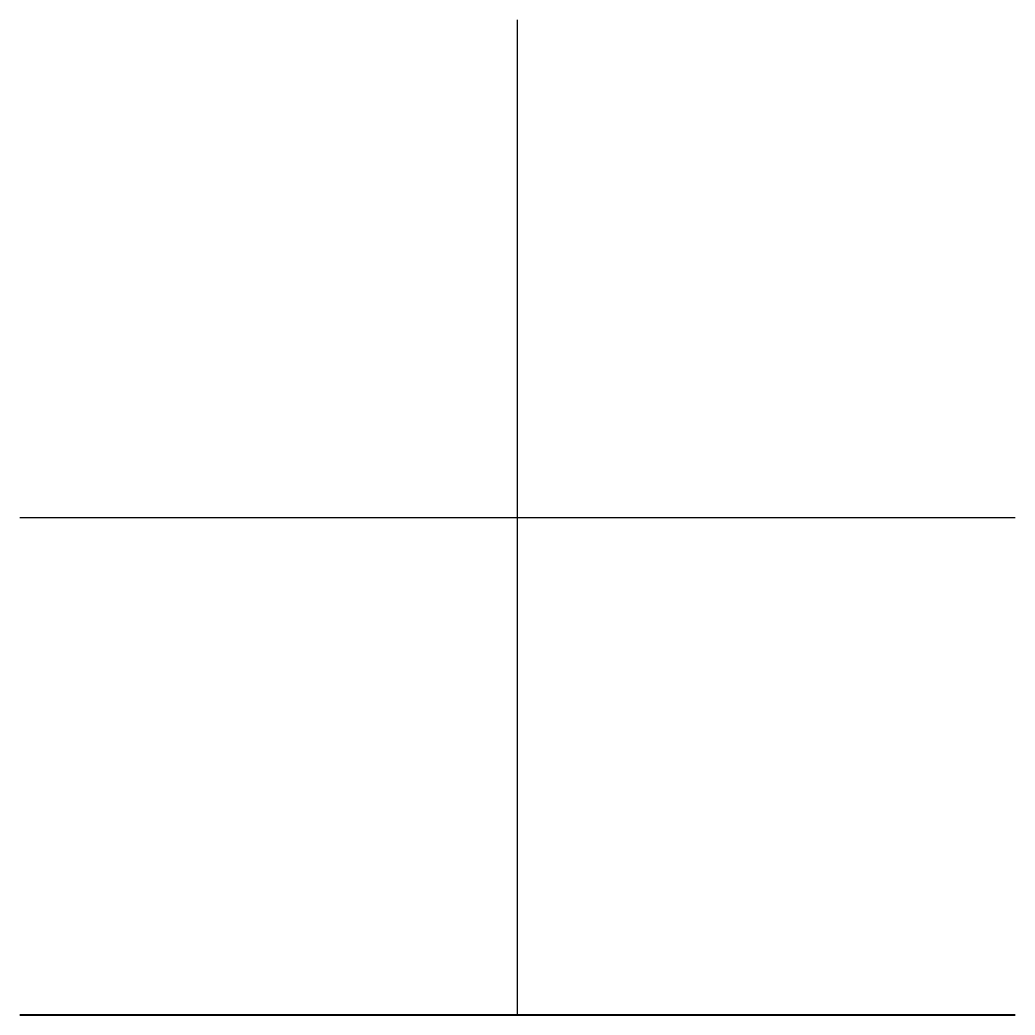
# Model space of a CAD drawing. Header units: metres. Extents: x 0 to 100, y 0 to 100.
import ezdxf

# ---------------------------------------------------------------- set-up
doc = ezdxf.new("R2010")
doc.units = ezdxf.units.M

msp = doc.modelspace()

# ---------------------------------------------------------------- linework, layer by layer
for p, q in [((50, 0), (50, 100)), ((0, 50), (100, 50)), ((0, 0.05), (100, 0.05)), ((0, 0), (100, 0))]:
    msp.add_line(p, q)

doc.saveas('drawing.dxf')
